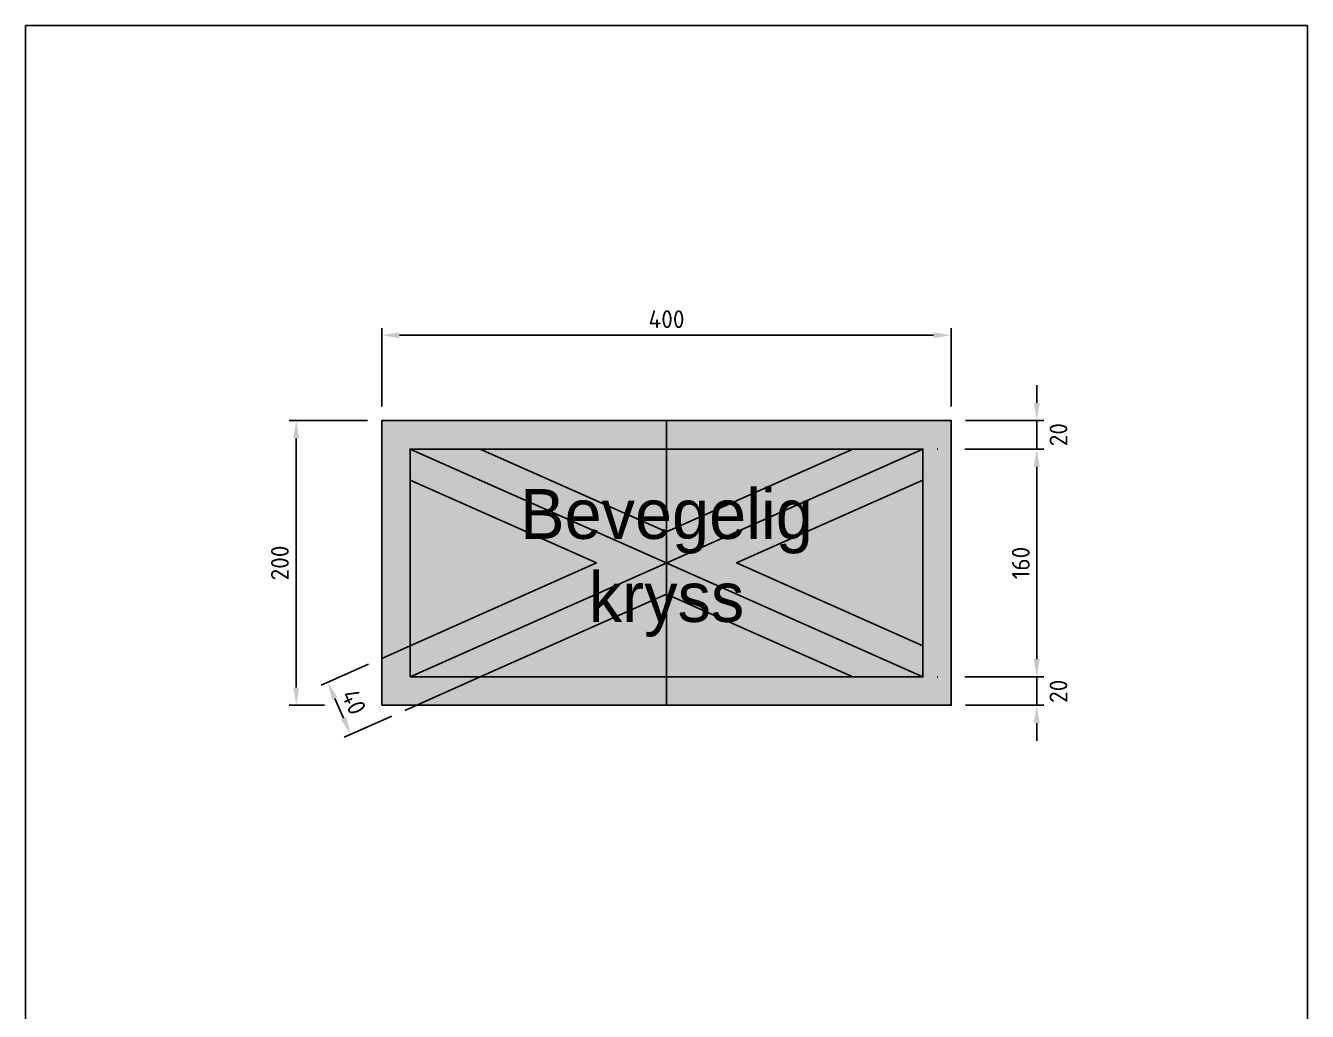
# Model space of a CAD drawing. Header units: millimetres. Extents: x 0 to 900, y 0 to 1385.
# Drawn here: x 0 to 900, y 692 to 1385 of the extents above; entities that cross this region are included whole.
import ezdxf

# ---------------------------------------------------------------- set-up
doc = ezdxf.new("R2010")
doc.units = ezdxf.units.MM
for name, color, linetype in [('DIM-ISO_1-10', 4, 'Continuous'), ('RAMME', 7, 'Continuous'), ('Skilt', 7, 'Continuous'), ('Skilt-tekst', 7, 'Continuous')]:
    doc.layers.add(name, color=color, linetype=linetype)
doc.layers.add('Hjelpelinjer', color=41, linetype='Continuous', plot=False)
doc.layers.add('Skilt-kontur', color=4, linetype='Continuous', plot=False)
doc.layers.add('Skravur-blå', color=7, linetype='Continuous', true_color=0x0000cd)
doc.layers.add('Skravur-hvit', color=7, linetype='Continuous', true_color=0xffffff)
doc.styles.add('ISO25', font='ISO3098.shx')
doc.styles.add('NSB Myriad Semibold', font='Myrsmbd.ttf')
doc.dimstyles.new('DIM-ISO_1-5', dxfattribs={"dimscale": 5, "dimtxt": 2.5, "dimasz": 2.5, "dimexe": 1, "dimexo": 2, "dimgap": 1, "dimtad": 1, "dimdec": 0, "dimdsep": 46, "dimtxsty": 'ISO25', "dimcen": 0, "dimclrd": 256, "dimclre": 256, "dimclrt": 2, "dimadec": 0, "dimazin": 0, "dimtp": 0.1, "dimtm": 0.1, "dimtfac": 0.71, "dimtdec": 0, "dimtmove": 0, "dimatfit": 3, "dimfxl": 1, "dimtzin": 0, "dimarcsym": 0})

# ---------------------------------------------------------------- blocks, each defined once
blk = doc.blocks.new('*D9')
at = {"layer": 'Defpoints', "color": 0, "transparency": 16777216}
for p in [(650, 1167.5), (250, 1107.5), (650, 1107.5)]:
    blk.add_point(p, dxfattribs=at)
at = {"layer": 'DIM-ISO_1-10', "lineweight": -2, "transparency": 16777216}
for p, q in [((250, 1117.5), (250, 1172.5)), ((650, 1117.5), (650, 1172.5)), ((262.5, 1167.5), (637.5, 1167.5))]:
    blk.add_line(p, q, dxfattribs=at)
at = {"layer": 'DIM-ISO_1-10', "transparency": 16777216}
for points in [[(262.5, 1169.58), (262.5, 1165.42), (250, 1167.5)], [(637.5, 1169.58), (637.5, 1165.42), (650, 1167.5)]]:
    blk.add_solid(points, dxfattribs=at)
at = {"layer": 'DIM-ISO_1-10', "color": 2, "transparency": 16777216, "insert": (450, 1178.75), "char_height": 12.5, "attachment_point": 5, "style": 'ISO25'}
blk.add_mtext('400', dxfattribs=at)
blk = doc.blocks.new('*D10')
at = {"layer": 'Defpoints', "color": 0, "transparency": 16777216}
for p in [(250, 1107.5), (190, 907.5), (250, 907.5)]:
    blk.add_point(p, dxfattribs=at)
at = {"layer": 'DIM-ISO_1-10', "lineweight": -2, "transparency": 16777216}
for p, q in [((240, 1107.5), (185, 1107.5)), ((190, 1095), (190, 920)), ((209.87, 907.5), (185, 907.5))]:
    blk.add_line(p, q, dxfattribs=at)
at = {"layer": 'DIM-ISO_1-10', "transparency": 16777216}
for points in [[(187.92, 1095), (192.08, 1095), (190, 1107.5)], [(187.92, 920), (192.08, 920), (190, 907.5)]]:
    blk.add_solid(points, dxfattribs=at)
at = {"layer": 'DIM-ISO_1-10', "color": 2, "transparency": 16777216, "insert": (178.53, 1007.5), "char_height": 12.5, "attachment_point": 5, "rotation": 90, "style": 'ISO25'}
blk.add_mtext('200', dxfattribs=at)
blk = doc.blocks.new('*D11')
at = {"layer": 'Defpoints', "color": 0, "transparency": 16777216}
for p in [(650, 1107.5), (630, 1087.5), (710, 1087.5)]:
    blk.add_point(p, dxfattribs=at)
at = {"layer": 'DIM-ISO_1-10', "lineweight": -2, "transparency": 16777216}
for p, q in [((710, 1120), (710, 1132.5)), ((660, 1107.5), (715, 1107.5)), ((710, 1107.5), (710, 1087.5)), ((640, 1087.5), (640.63, 1087.5)), ((659.38, 1087.5), (715, 1087.5)), ((710, 1075), (710, 1062.5))]:
    blk.add_line(p, q, dxfattribs=at)
at = {"layer": 'DIM-ISO_1-10', "transparency": 16777216}
for points in [[(707.92, 1120), (712.08, 1120), (710, 1107.5)], [(707.92, 1075), (712.08, 1075), (710, 1087.5)]]:
    blk.add_solid(points, dxfattribs=at)
at = {"layer": 'DIM-ISO_1-10', "color": 2, "transparency": 16777216, "insert": (725.2, 1097.63), "char_height": 12.5, "attachment_point": 5, "rotation": 90, "style": 'ISO25'}
blk.add_mtext('20', dxfattribs=at)
blk = doc.blocks.new('*D8')
at = {"layer": 'Defpoints', "color": 0, "transparency": 16777216}
for p in [(630, 1087.5), (630, 927.5), (710, 927.5)]:
    blk.add_point(p, dxfattribs=at)
at = {"layer": 'DIM-ISO_1-10', "lineweight": -2, "transparency": 16777216}
for p, q in [((640, 1087.5), (640.63, 1087.5)), ((659.38, 1087.5), (700.63, 1087.5)), ((710, 1075), (710, 940)), ((640, 927.5), (640.63, 927.5)), ((659.38, 927.5), (715, 927.5))]:
    blk.add_line(p, q, dxfattribs=at)
at = {"layer": 'DIM-ISO_1-10', "transparency": 16777216}
for points in [[(707.92, 1075), (712.08, 1075), (710, 1087.5)], [(707.92, 940), (712.08, 940), (710, 927.5)]]:
    blk.add_solid(points, dxfattribs=at)
at = {"layer": 'DIM-ISO_1-10', "color": 2, "transparency": 16777216, "insert": (698.75, 1007.5), "char_height": 12.5, "attachment_point": 5, "rotation": 90, "style": 'ISO25'}
blk.add_mtext('160', dxfattribs=at)
blk = doc.blocks.new('*D12')
at = {"layer": 'Defpoints', "color": 0, "transparency": 16777216}
for p in [(250, 940.5), (212.07, 923.64), (266.25, 903.94)]:
    blk.add_point(p, dxfattribs=at)
at = {"layer": 'DIM-ISO_1-10', "lineweight": -2, "transparency": 16777216}
for p, q in [((240.86, 936.44), (207.5, 921.61)), ((223.24, 898.51), (217.15, 912.22)), ((257.11, 899.88), (223.75, 885.06))]:
    blk.add_line(p, q, dxfattribs=at)
at = {"layer": 'DIM-ISO_1-10', "transparency": 16777216}
for points in [[(219.05, 913.06), (215.24, 911.37), (212.07, 923.64)], [(225.14, 899.36), (221.33, 897.66), (228.32, 887.09)]]:
    blk.add_solid(points, dxfattribs=at)
at = {"layer": 'DIM-ISO_1-10', "color": 2, "transparency": 16777216, "insert": (230.47, 909.93), "char_height": 12.5, "attachment_point": 5, "rotation": 293.96249, "style": 'ISO25'}
blk.add_mtext('40', dxfattribs=at)
blk = doc.blocks.new('*D13')
at = {"layer": 'Defpoints', "color": 0, "transparency": 16777216}
for p in [(630, 927.5), (710, 927.5), (650, 907.5)]:
    blk.add_point(p, dxfattribs=at)
at = {"layer": 'DIM-ISO_1-10', "lineweight": -2, "transparency": 16777216}
for p, q in [((710, 940), (710, 952.5)), ((640, 927.5), (640.63, 927.5)), ((659.38, 927.5), (715, 927.5)), ((710, 907.5), (710, 927.5)), ((660, 907.5), (715, 907.5)), ((710, 895), (710, 882.5))]:
    blk.add_line(p, q, dxfattribs=at)
at = {"layer": 'DIM-ISO_1-10', "transparency": 16777216}
for points in [[(707.92, 940), (712.08, 940), (710, 927.5)], [(707.92, 895), (712.08, 895), (710, 907.5)]]:
    blk.add_solid(points, dxfattribs=at)
at = {"layer": 'DIM-ISO_1-10', "color": 2, "transparency": 16777216, "insert": (725.2, 917.37), "char_height": 12.5, "attachment_point": 5, "rotation": 90, "style": 'ISO25'}
blk.add_mtext('20', dxfattribs=at)

msp = doc.modelspace()

# ---------------------------------------------------------------- hatches: boundary and pattern name
at = {"layer": 'Skravur-blå'}
h = msp.add_hatch(color=256, dxfattribs=at)
h.dxf.hatch_style = 1
h.paths.add_polyline_path([(270, 1065.61), (270, 949.39), (400.76, 1007.5)])
h.paths.add_polyline_path([(580.76, 1087.5), (319.24, 1087.5), (450, 1029.39)])
h.paths.add_polyline_path([(630, 949.39), (630, 1065.61), (499.24, 1007.5)])
h.paths.add_polyline_path([(319.24, 927.5), (580.76, 927.5), (450, 985.61)])
at = {"layer": 'Skravur-hvit'}
h = msp.add_hatch(color=256, dxfattribs=at)
h.dxf.hatch_style = 1
h.paths.add_polyline_path([(250, 907.5), (650, 907.5), (650, 1107.5), (250, 1107.5)])
h.paths.add_polyline_path([(270, 1065.61), (270, 949.39), (400.76, 1007.5)], flags=16)
h.paths.add_polyline_path([(580.76, 1087.5), (319.24, 1087.5), (450, 1029.39)], flags=16)
h.paths.add_polyline_path([(630, 949.39), (630, 1065.61), (499.24, 1007.5)], flags=16)
h.paths.add_polyline_path([(319.24, 927.5), (580.76, 927.5), (450, 985.61)], flags=16)

# ---------------------------------------------------------------- linework, layer by layer
at = {"layer": 'Hjelpelinjer'}
for p, q in [((450, 907.5), (450, 1107.5)), ((630, 1087.5), (270, 927.5)), ((270, 1087.5), (630, 927.5)), ((270, 949.39), (250, 940.5)), ((319.24, 927.5), (266.25, 903.94))]:
    msp.add_line(p, q, dxfattribs=at)
msp.add_lwpolyline([(270, 927.5), (630, 927.5), (630, 1087.5), (270, 1087.5)], close=True, dxfattribs=at)
at = {"layer": 'RAMME'}
msp.add_lwpolyline([(0, 0), (900, 0), (900, 1385), (0, 1385)], close=True, dxfattribs=at)
at = {"layer": 'Skilt'}
msp.add_lwpolyline([(250, 907.5), (650, 907.5), (650, 1107.5), (250, 1107.5)], close=True, dxfattribs=at)
at = {"layer": 'Skilt-kontur'}
for points in [[(580.76, 1087.5), (319.24, 1087.5), (450, 1029.39)], [(270, 1065.61), (270, 949.39), (400.76, 1007.5)], [(630, 949.39), (630, 1065.61), (499.24, 1007.5)], [(319.24, 927.5), (580.76, 927.5), (450, 985.61)]]:
    msp.add_lwpolyline(points, close=True, dxfattribs=at)

# ---------------------------------------------------------------- texts
at = {"layer": 'Skilt-tekst', "insert": (450, 1007.5), "char_height": 35, "attachment_point": 5, "style": 'NSB Myriad Semibold'}
msp.add_mtext_dynamic_manual_height_columns('Bevegelig\\Pkryss', width=220, gutter_width=0, heights=[177.5], dxfattribs=at)

# ---------------------------------------------------------------- dimensions: what is measured, and where the dimension line sits
at = {"layer": 'DIM-ISO_1-10'}
dim = msp.add_linear_dim(base=(650, 1167.5), p1=(250, 1107.5), p2=(650, 1107.5), dimstyle='DIM-ISO_1-5', dxfattribs=at)
dim.commit()
dim.dimension.update_dxf_attribs({"geometry": '*D9', "text_midpoint": (450, 1178.75)})
for base, p1, p2, angle, picture, middle in [((710, 1087.5), (650, 1107.5), (630, 1087.5), 90, '*D11', (725.2, 1097.63)), ((710, 927.5), (650, 907.5), (630, 927.5), 270, '*D13', (725.2, 917.37))]:
    dim = msp.add_linear_dim(base=base, p1=p1, p2=p2, angle=angle, dimstyle='DIM-ISO_1-5', override={"dimtmove": 2}, dxfattribs=at)
    dim.commit()
    dim.dimension.update_dxf_attribs({"geometry": picture, "text_midpoint": middle, "dimtype": 160})
dim = msp.add_linear_dim(base=(190, 907.5), p1=(250, 1107.5), p2=(250, 907.5), angle=90, dimstyle='DIM-ISO_1-5', dxfattribs=at)
dim.commit()
dim.dimension.update_dxf_attribs({"geometry": '*D10', "text_midpoint": (178.53, 1007.5)})
dim = msp.add_linear_dim(base=(710, 927.5), p1=(630, 1087.5), p2=(630, 927.5), angle=90, dimstyle='DIM-ISO_1-5', override={"dimtmove": 1}, dxfattribs=at)
dim.commit()
dim.dimension.update_dxf_attribs({"geometry": '*D8', "text_midpoint": (698.75, 1007.5)})
dim = msp.add_aligned_dim(p1=(266.25, 903.94), p2=(250, 940.5), distance=41.51, dimstyle='DIM-ISO_1-5', dxfattribs=at)
dim.commit()
dim.dimension.update_dxf_attribs({"geometry": '*D12', "text_midpoint": (230.47, 909.93)})

doc.saveas('drawing.dxf')
